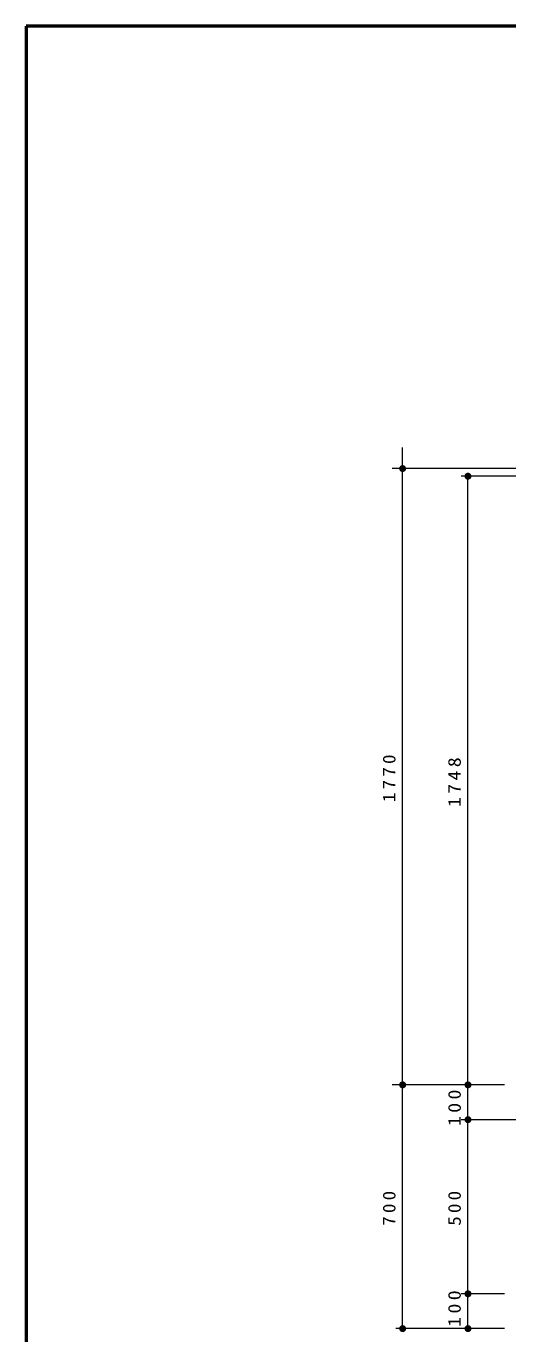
# Model space of a CAD drawing. Units: millimetres on the paper, scale 1:20. Extents: x -365 to 0, y -26 to 257.
# Drawn here: x -365 to -295.8, y 69.2 to 257 of the extents above; entities that cross this region are included whole.
import ezdxf

# ---------------------------------------------------------------- set-up
doc = ezdxf.new("R2010")
doc.units = ezdxf.units.MM
doc.layers.add('LY_1', color=7, linetype='Continuous', lineweight=13)
doc.layers.add('LY_2', color=7, linetype='Continuous', lineweight=13)
doc.styles.add('ＭＳ ゴシック', font='')
doc.styles.get('ＭＳ ゴシック').set_extended_font_data('MS Gothic')

# ---------------------------------------------------------------- blocks, each defined once
blk = doc.blocks.new('filled_dot')
at = {"color": 0, "linetype": 'Continuous', "lineweight": -2, "const_width": 1.25}
blk.add_lwpolyline([(-0.625, 0, 1), (0.625, 0, 1)], format="xyb", close=True, dxfattribs=at)

msp = doc.modelspace()

# ---------------------------------------------------------------- linework, layer by layer
at = {"layer": 'LY_1'}
for p, q in [((-310.91, 101.973), (-310.91, 196.473)), ((-286.168, 193.473), (-312.41, 193.473)), ((-277.668, 192.373), (-302.524, 192.373)), ((-301.524, 104.973), (-301.524, 192.373)), ((-296.63, 104.973), (-312.41, 104.973)), ((-296.293, 104.973), (-311.91, 104.973)), ((-310.91, 69.971), (-310.91, 104.973)), ((-296.293, 104.973), (-302.524, 104.973)), ((-301.524, 99.973), (-301.524, 104.973)), ((-293.793, 99.973), (-302.524, 99.973)), ((-301.524, 74.971), (-301.524, 99.973)), ((-296.293, 74.971), (-302.524, 74.971)), ((-301.524, 69.971), (-301.524, 74.971)), ((-296.293, 69.971), (-311.91, 69.971))]:
    msp.add_line(p, q, dxfattribs=at)
at = {"layer": 'LY_2', "lineweight": 50}
for p, q in [((0, 257), (-365, 257)), ((-365, 257), (-365, 0))]:
    msp.add_line(p, q, dxfattribs=at)

# ---------------------------------------------------------------- block references
at = {"layer": 'LY_1', "xscale": 0.4, "yscale": 0.4}
for p, rotation in [((-310.91, 193.473), 90), ((-301.524, 192.373), 270), ((-310.91, 104.973), 270), ((-310.91, 104.973), 270), ((-301.524, 104.973), 90), ((-301.524, 104.973), 270), ((-301.524, 99.973), 270), ((-301.524, 99.973), 90), ((-301.524, 74.971), 270), ((-301.524, 74.971), 90), ((-310.91, 69.971), 90), ((-301.524, 69.971), 90)]:
    msp.add_blockref('filled_dot', p, dxfattribs=dict(at, rotation=rotation))

# ---------------------------------------------------------------- texts
at = {"layer": 'LY_1', "char_height": 1.833, "attachment_point": 8, "rotation": 90, "style": 'ＭＳ ゴシック'}
for s, insert in [('\\T1.33;\\W1.1;1770', (-311.91, 149.223)), ('\\T1.33;\\W1.15;1748', (-302.524, 148.673)), ('\\T1.33;\\W1.15;100', (-302.524, 101.912)), ('\\T1.33;\\W1.1;700', (-311.91, 87.472)), ('\\T1.33;\\W1.1;500', (-302.524, 87.472)), ('\\T1.33;\\W1.15;100', (-302.524, 73.084))]:
    msp.add_mtext(s, dxfattribs=dict(at, insert=insert))

doc.saveas('drawing.dxf')
